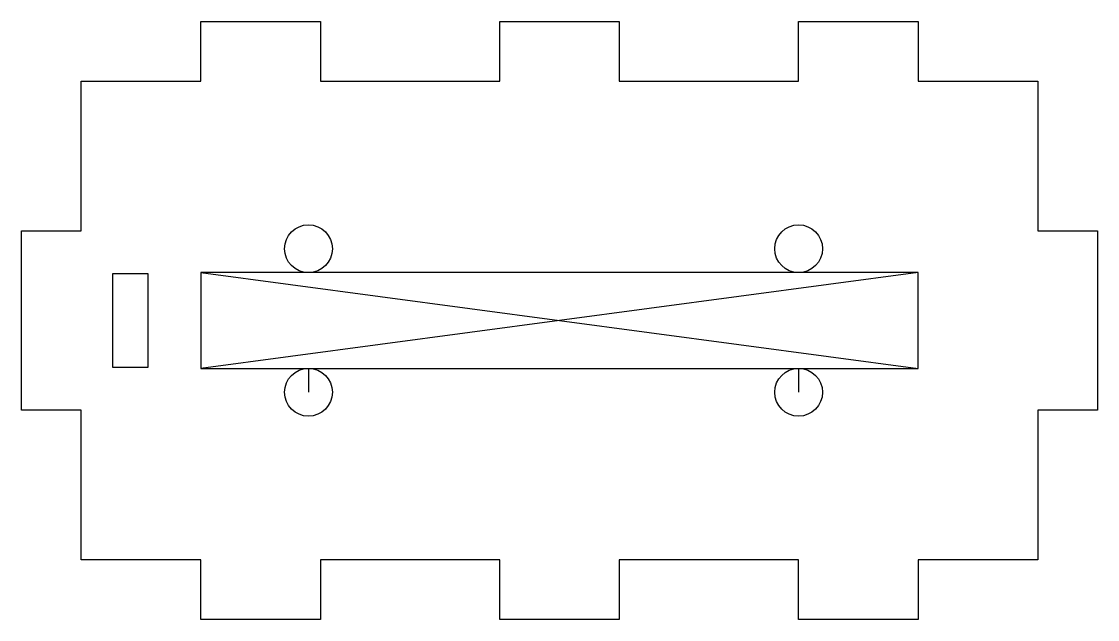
# Model space of a CAD drawing. Header units: inches. Extents: x -2.25 to 2.25, y -1.25 to 1.25.
import ezdxf

# ---------------------------------------------------------------- set-up
doc = ezdxf.new("R2010")
doc.units = ezdxf.units.IN
doc.layers.get('0').update_dxf_attribs({"linetype": 'CONTINUOUS'})

msp = doc.modelspace()

# ---------------------------------------------------------------- linework, layer by layer
for p, q in [((-1.5, 1), (-1.5, 1.25)), ((-1.5, 1.25), (-1, 1.25)), ((-1, 1.25), (-1, 1)), ((-0.25, 1), (-0.25, 1.25)), ((-0.25, 1.25), (0.25, 1.25)), ((0.25, 1.25), (0.25, 1)), ((1, 1), (1, 1.25)), ((1, 1.25), (1.5, 1.25)), ((1.5, 1.25), (1.5, 1)), ((-2, 0.375), (-2, 1)), ((-2, 1), (-1.5, 1)), ((-1, 1), (-0.25, 1)), ((0.25, 1), (1, 1)), ((1.5, 1), (2, 1)), ((2, 1), (2, 0.375)), ((-2.25, -0.375), (-2.25, 0.375)), ((-2.25, 0.375), (-2, 0.375)), ((2, 0.375), (2.25, 0.375)), ((2.25, 0.375), (2.25, -0.375)), ((-1.72, 0.195), (-1.87, 0.195)), ((-1.87, 0.195), (-1.87, -0.07)), ((-1.72, -0.195), (-1.72, 0.195)), ((1.5, 0.2), (-1.5, 0.2)), ((-1.5, 0.2), (-1.5, -0.2)), ((1.5, 0.2), (-1.5, -0.2)), ((-1.5, 0.2), (1.5, -0.2)), ((1.5, -0.2), (1.5, 0.2)), ((-1.87, -0.07), (-1.87, -0.16)), ((-1.87, -0.07), (-1.87, -0.195)), ((-1.87, -0.195), (-1.72, -0.195)), ((-1.5, -0.2), (1.5, -0.2)), ((-1.5, -0.2), (-1.05, -0.2)), ((-1.5, -0.2), (1, -0.2)), ((-1.05, -0.2), (-1.05, -0.3)), ((1, -0.2), (1, -0.3)), ((-2, -0.375), (-2.25, -0.375)), ((-2, -1), (-2, -0.375)), ((2.25, -0.375), (2, -0.375)), ((2, -0.375), (2, -1)), ((-1.5, -1), (-2, -1)), ((-1.5, -1.25), (-1.5, -1)), ((-0.25, -1), (-1, -1)), ((-1, -1), (-1, -1.25)), ((-0.25, -1.25), (-0.25, -1)), ((1, -1), (0.25, -1)), ((0.25, -1), (0.25, -1.25)), ((1, -1.25), (1, -1)), ((2, -1), (1.5, -1)), ((1.5, -1), (1.5, -1.25)), ((-1, -1.25), (-1.5, -1.25)), ((0.25, -1.25), (-0.25, -1.25)), ((1.5, -1.25), (1, -1.25))]:
    msp.add_line(p, q)
for centre in [(-1.05, 0.3), (1, 0.3), (-1.05, -0.3), (1, -0.3)]:
    msp.add_circle(centre, 0.1)

doc.saveas('drawing.dxf')
